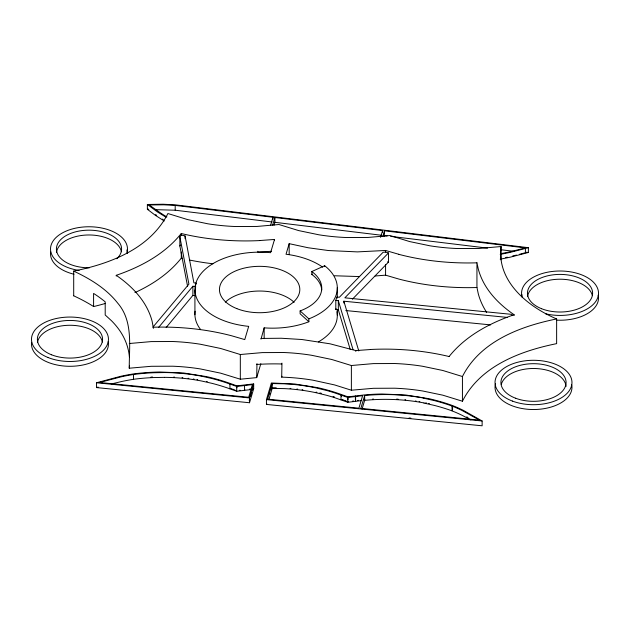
<?xml version="1.0" encoding="UTF-8"?>
<svg xmlns="http://www.w3.org/2000/svg" width="630" height="630" viewBox="0 0 630 630"><rect width="100%" height="100%" fill="white"/><g stroke="black" fill="none" stroke-linecap="round" stroke-linejoin="round"><path stroke-width="0.94" d="M260.844 363.691L256.701 377.614L240.321 379.213L220.681 373.173L200.498 368.959A138.671 80.065 0 0 0 172.73 366.211L151.271 366.29L129.26 368.211C129.119 346.429 133.347 321.237 117.731 303.148C106.36 288.627 90.177 278.846 73.702 271.097L73.702 295.793M73.702 271.097C110.029 263.773 150.184 248.677 167.903 213.523L187.543 219.571L207.727 223.776A138.671 80.065 0 0 0 235.486 226.524L256.953 226.446L278.956 224.524L298.596 230.572L318.78 234.777A138.671 80.065 0 0 0 346.547 237.534L368.007 237.447L390.017 235.533L409.658 241.573L429.841 245.787A138.671 80.065 0 0 0 457.608 248.535L479.068 248.456L501.07 246.535C496.582 281.334 527.901 306.676 556.636 318.945L556.636 343.641C520.301 350.973 480.154 366.069 462.436 401.223L442.795 395.175L422.612 390.97A138.671 80.065 0 0 0 394.845 388.214L373.385 388.3L351.375 390.214L334.561 384.922L312.976 380.197A138.915 80.199 0 0 0 281.697 377.142L281.957 363.116M129.26 368.211L129.473 365.376M195.41 294.73L195.615 285.65M270.648 225.138L272.987 217.271L175.195 205.411L163.721 204.805L149.2 204.978L162.453 214.302M272.632 225.146L274.908 217.507L382.56 230.572L382.56 232.494M274.058 225.186L274.908 222.319L274.908 217.507M259.891 240.526L274.523 239.455L270.585 252.693A64.725 37.367 0 0 0 195.843 283.201A64.725 37.367 0 0 0 248.692 326.356L244.755 339.586L231.58 335.766A167.115 96.484 0 0 0 153.389 327.23M261.001 339.161L264.151 327.852A64.725 37.367 0 0 0 308.873 321.749L308.873 318.859A64.725 37.367 0 0 0 324.663 265.734L311.811 271.546A46.659 26.94 0 0 1 300.116 310.905L300.116 313.787L308.873 321.749M398.751 254.284L385.576 250.464L357.399 251.89L328.395 250.535L308.157 247.755L289.178 243.668L286.028 254.252A64.725 37.367 0 0 1 322.765 267.207M256.969 363.557L256.701 377.614M252.472 384.591L248.708 397.278L99.508 382.497L121.677 376.693A144.845 83.625 0 0 1 128.898 375.267L133.521 374.472A142.01 81.987 0 0 1 153.429 372.747L164.454 372.55A120.361 69.489 0 0 1 201.86 376.252L212.137 378.575A142.034 82.002 0 0 1 229.926 384.04L236.73 386.474L252.472 384.591L252.244 390.198M230.43 383.568A139.584 80.593 0 0 0 206.538 376.606L183.574 372.984L159.839 372.007A139.584 80.593 0 0 0 133.292 373.944L128.37 374.763A146.105 84.357 0 0 0 120.637 376.315L96.5 382.772L96.5 387.584L249.511 402.743L249.511 397.932L253.677 383.906L236.911 385.867L230.454 383.544M249.181 400.499L249.645 398.916M250.354 396.538L250.827 394.955M251.063 394.159L251.535 392.577M249.511 402.743L253.677 388.718L253.677 383.906M452.568 409.405L452.568 405.555L456.711 407.295A146.105 84.357 0 0 1 463.113 410.248L482.131 420.982L482.131 425.793L266.443 404.421L266.443 399.609L271.38 383.001L294.635 383.985L317.583 387.631A139.584 80.593 0 0 1 341.491 394.569L347.973 396.868L363.817 394.994A135.348 78.144 0 0 1 381.953 394.002L405.696 394.994L428.644 398.632M272.215 383.56L267.577 399.144L358.895 408.193L362.612 395.687L347.791 397.475L334.908 392.955A140.222 80.955 0 0 0 326.844 390.545L315.819 387.859A120.354 69.489 0 0 0 284.642 383.804L272.215 383.56L272.215 388.371L269.026 399.089M266.443 404.421L266.75 403.381M269.53 394.041L269.837 393.002M270.766 389.891L271.073 388.852M281.697 377.142L281.957 376.26M380.551 237.329L382.56 230.572M382.78 236.526L384.481 230.8L525.412 247.897L525.412 252.709L519.333 254.362M384.245 236.431L384.481 230.8M424.045 398.128A123.96 71.568 0 0 0 364.675 395.538L360.832 408.382L479.454 420.139L461.908 410.406A144.845 83.625 0 0 0 455.931 407.665L452.025 406.027A142.018 81.995 0 0 0 434.251 400.57L423.966 398.262M362.029 409.169L364.668 400.302L364.668 395.49M195.938 284.492L196.261 283.539M336.105 308.708L335.806 309.558L338.326 309.802L350.185 349.335M335.806 309.558L335.806 300.416L336.806 297.029L339.334 297.281L383.064 252.299L385.576 252.063L388.466 252.969L388.466 262.104L352.351 299.258M462.436 401.223L462.436 376.527C480.154 341.373 520.301 326.277 556.636 318.945M116.243 276.034L116.243 275.318C140.789 266.907 164.863 254.032 181.29 233.446L181.29 235.053L179.857 236.817L179.857 245.96L187.614 286.5M449.04 356.596C465.476 336.018 489.549 323.143 514.088 314.732L514.088 315.536M180.668 244.968L179.857 245.96M158.713 327.316L192.882 286.256L195.41 286.508M166.17 327.498L192.882 295.399L192.882 286.256M388.466 252.969L344.854 297.825L511.237 314.315L512.655 315.331M134.938 292.588C152.539 284.532 169.155 273.412 181.29 258.142L181.29 252.039M321.717 290.076A46.659 26.94 0 0 0 311.811 274.436L312.614 274.074M96.5 387.584L98.115 387.088M500.196 259.135L501.693 258.867A146.656 84.672 0 0 0 510.213 257.174L528.381 252.488L528.381 247.684L510.213 252.362A146.656 84.672 0 0 1 501.693 254.055L500.196 254.323M525.412 247.897L510.757 251.63A146.042 84.318 0 0 1 501.157 253.559M111.337 383.969L121.677 381.504A144.845 83.625 0 0 1 128.898 380.079L133.521 379.276A142.01 81.987 0 0 1 153.429 377.559L164.454 377.362M516.521 255.079L512.599 256.024M239.235 390.38L240.164 390.261M164.454 377.354A120.361 69.489 0 0 1 201.86 381.063L212.137 383.386A142.034 82.002 0 0 1 229.926 388.844L236.73 391.285L251.48 389.505M347.973 401.68L348.437 401.625M352.611 401.089L353.54 400.971M272.215 388.371L284.642 388.623A120.354 69.489 0 0 1 315.819 392.671L326.844 395.356A140.222 80.955 0 0 1 334.908 397.766L347.791 402.286L361.297 400.633M244.338 389.734L244.92 389.663M357.493 400.475L358.541 400.357M129.26 343.515L151.271 341.594L172.73 341.515A138.671 80.065 0 0 1 200.498 344.264L220.681 348.477L240.321 354.517L262.324 352.603L283.784 352.517A138.671 80.065 0 0 1 311.551 355.273L331.734 359.478L351.375 365.518L373.385 363.605L394.845 363.526A138.671 80.065 0 0 1 422.612 366.274L442.795 370.479L462.436 376.527M249.575 389.12L250.748 389.001M261.001 338.444L281.264 338.247L301.943 339.515L330.073 343.815L355.816 350.587L370.448 349.524M476.949 287.516A167.115 96.484 0 0 1 398.727 279.019L385.576 275.16L375.11 275.995M252.504 388.828L253.677 388.718M271.428 251.291L257.946 252.165L257.835 251.283M164.249 221.004L155.429 215.373L147.373 209.286L147.373 204.474L163.044 204.23L175.376 204.852L528.381 247.684M147.373 209.286L148.798 209.231M155.004 209.632L175.195 210.223L272.113 221.98M271.38 387.812L276.255 387.804M359.478 276.57L334.561 275.767M173.738 377.063L174.494 377.102M396.616 399.105L398.136 399.192M290.107 388.403L290.863 388.458M182.07 377.654L182.826 377.724M404.94 399.727L405.696 399.798M196.418 283.122L193.89 282.87L185.078 235.935L181.29 235.053M335.806 300.416L338.326 300.668L353.013 349.611M343.854 303.038L343.854 301.211L507.292 317.41M192.882 295.399L195.41 295.643M345.807 310.551L490.66 324.899M96.5 382.772L249.511 397.932M266.443 399.609L482.131 420.982M409.027 417.974L410.878 418.155M296.887 389.033L297.636 389.12M526.428 252.252L528.381 252.488M274.908 222.319L381.599 235.266M384.481 235.612L387.127 235.935M390.647 236.36L487.533 248.118M500.748 249.716L513.962 251.323M188.079 378.291L188.819 378.386M302.109 389.679L302.857 389.789M415.39 401.003L416.131 401.113M193.276 379L194.016 379.11M419.1 401.593L419.84 401.719M196.977 379.583L197.726 379.709M423.966 403.074L434.243 405.389A142.018 81.995 0 0 1 452.017 410.847L455.931 412.477A144.845 83.625 0 0 1 461.908 415.217L470.878 419.887M425.73 402.83L426.463 402.98M316.134 392.128L316.858 392.285M388.466 262.104L387.56 261.828M341.917 399.507L342.318 399.648M342.728 399.798L343.13 399.94M343.531 400.089L344.744 400.522M345.145 400.664L345.547 400.814M345.949 400.956L346.358 401.105M347.161 401.389L347.563 401.538M230.454 388.356L231.667 388.789M232.47 389.08L233.281 389.371M234.084 389.663L234.494 389.805M235.699 390.246L236.51 390.537M466.743 416.887L468.035 417.564M166.013 217.2L157.39 211.9L147.373 204.474M514.088 314.732C502.937 307.015 492.684 297.612 485.572 285.957A163.721 94.524 0 0 1 478.241 268.852L476.941 262.741L476.941 287.438L478.225 293.556A163.721 94.524 0 0 0 485.557 310.653L486.651 312.378M155.563 214.578L156.681 215.35M116.243 275.318C127.402 283.035 137.655 292.438 144.766 304.093A163.721 94.524 0 0 1 152.098 321.19L153.397 328.112M300.116 310.905L308.873 318.859M343.854 301.211L358.777 350.965M179.857 236.817L188.905 284.122L153.059 326.97L153.232 327.939M129.402 357.045C128.678 348.571 125.85 340.342 121.377 333.12A132.717 76.624 0 0 0 111.541 320.796L105.202 314.992L105.202 301.849A146.333 84.483 0 0 0 93.587 293.423L93.594 306.566A184.236 106.368 0 0 0 105.108 303.518M501.07 246.535L501.07 259.836M452.025 406.027L452.025 410.839M385.576 250.464L385.576 252.063M385.576 264.695L385.576 275.16M355.816 350.587L355.816 351.39M355.611 396.483L355.611 401.286M355.399 395.923L355.399 400.735M351.375 365.518L351.375 390.214M347.973 396.868L347.973 399.759M347.791 397.475L347.791 402.286M341.515 394.553L341.515 396.475M340.995 395.034L340.995 399.845M338.326 300.668L338.326 309.802M337.302 287.579L337.302 298.037M337.302 309.456L337.302 315.157M324.663 265.734L324.663 266.451M311.811 271.546L311.811 274.436M289.178 243.668L289.178 254.473M274.523 239.455L274.523 240.18M272.987 217.271L272.987 219.201M264.151 327.852L264.151 338.656M244.55 385.473L244.55 390.285M240.321 354.517L240.321 379.213M236.911 385.867L236.911 387.789M236.73 386.474L236.73 391.285M229.934 384.024L229.934 388.836M194.922 290.013L194.922 314.709M185.078 235.935L185.078 238.675M175.195 205.411L175.195 210.223M133.521 374.472L133.521 379.276M73.678 295.809A170.147 98.233 0 0 1 93.618 306.55M256.701 364.471A147.585 85.207 0 0 1 281.697 363.982M476.949 262.82A167.115 96.484 0 0 1 398.727 254.323M370.44 349.485A167.115 96.484 0 0 1 449.095 356.525M200.253 329.08A64.725 37.367 0 0 1 195.119 311.236M212.995 263.773A166.477 96.114 0 0 1 189.346 259.993M182.598 258.505A166.477 96.114 0 0 1 181.267 258.182M259.899 240.566A167.115 96.484 0 0 1 181.243 233.517M225.327 302.156A40.178 23.192 0 0 1 294.139 302.337M336.963 311.677A64.725 37.367 0 0 1 318.363 341.917M108.218 341.673A38.477 22.215 0 0 1 70.528 366.29A38.477 22.215 0 0 1 31.618 342.31M37.493 342.578A32.587 18.813 0 0 1 69.505 325.269A32.587 18.813 0 0 1 102.367 342.035M73.986 274.239A38.477 22.215 0 0 1 50.644 252.016M126.89 249.937A38.477 22.215 0 0 1 127.473 253.496M79.112 270.443A38.477 22.215 0 0 1 51.534 243.912A38.477 22.215 0 0 1 96.642 227.202A38.477 22.215 0 0 1 126.921 252.732M56.519 252.284A32.587 18.813 0 0 1 88.531 234.974A32.587 18.813 0 0 1 121.393 251.748M89.421 267.789A32.587 18.813 0 0 1 56.905 245.724A32.587 18.813 0 0 1 100.485 231.375A32.587 18.813 0 0 1 116.834 258.757M571.741 384.875A38.477 22.215 0 0 1 532.57 409.516A38.477 22.215 0 0 1 495.503 383.82M501.315 384.347A32.587 18.813 0 0 1 535.35 368.526A32.587 18.813 0 0 1 566.047 386.474M598.201 295.194A38.477 22.215 0 0 1 556.991 320.166M521.679 296.265A38.477 22.215 0 0 1 521.979 294.753M522.302 297.549A38.477 22.215 0 0 1 559.92 271.002A38.477 22.215 0 0 1 597.815 297.423A38.477 22.215 0 0 1 545.619 313.811M527.554 296.533A32.587 18.813 0 0 1 559.243 279.216A32.587 18.813 0 0 1 592.358 295.627M206.538 381.418A139.584 80.593 0 0 1 207.262 381.583M150.948 377.118A139.584 80.593 0 0 1 152.562 377.031M507.292 257.19A146.042 84.318 0 0 1 505.669 257.52M163.217 219.539A105.123 60.693 0 0 1 162.508 219.09M166.895 216.901A105.123 60.693 0 0 1 162.508 214.279M428.652 398.617A139.584 80.593 0 0 1 452.553 405.57M428.652 403.428A139.584 80.593 0 0 1 429.377 403.586M363.817 399.814A135.348 78.144 0 0 1 364.896 399.719M372.472 399.16A135.348 78.144 0 0 1 373.558 399.097M364.675 400.349A123.96 71.568 0 0 1 424.045 402.94M319.827 392.939A139.584 80.593 0 0 1 321.332 393.293M333.065 396.538A139.584 80.593 0 0 1 334.491 396.995M236.833 308.621A40.178 23.192 0 0 0 299.683 291.375A40.178 23.192 0 0 0 242.393 268.577A40.178 23.192 0 0 0 236.833 308.621M48.132 357.557A38.477 22.215 0 0 0 108.329 341.043A38.477 22.215 0 0 0 53.455 319.205A38.477 22.215 0 0 0 48.132 357.557M51.479 354.761A32.587 18.813 0 0 0 102.454 340.775A32.587 18.813 0 0 0 55.983 322.276A32.587 18.813 0 0 0 51.479 354.761M512.426 401.082A38.477 22.215 0 0 0 571.914 383.741A38.477 22.215 0 0 0 516.159 362.667A38.477 22.215 0 0 0 512.426 401.082M515.647 398.239A32.587 18.813 0 0 0 566.031 383.552A32.587 18.813 0 0 0 518.813 365.707A32.587 18.813 0 0 0 515.647 398.239M541.564 308.708A32.587 18.813 0 0 0 592.515 294.698A32.587 18.813 0 0 0 546.021 276.231A32.587 18.813 0 0 0 541.564 308.708"/></g></svg>
